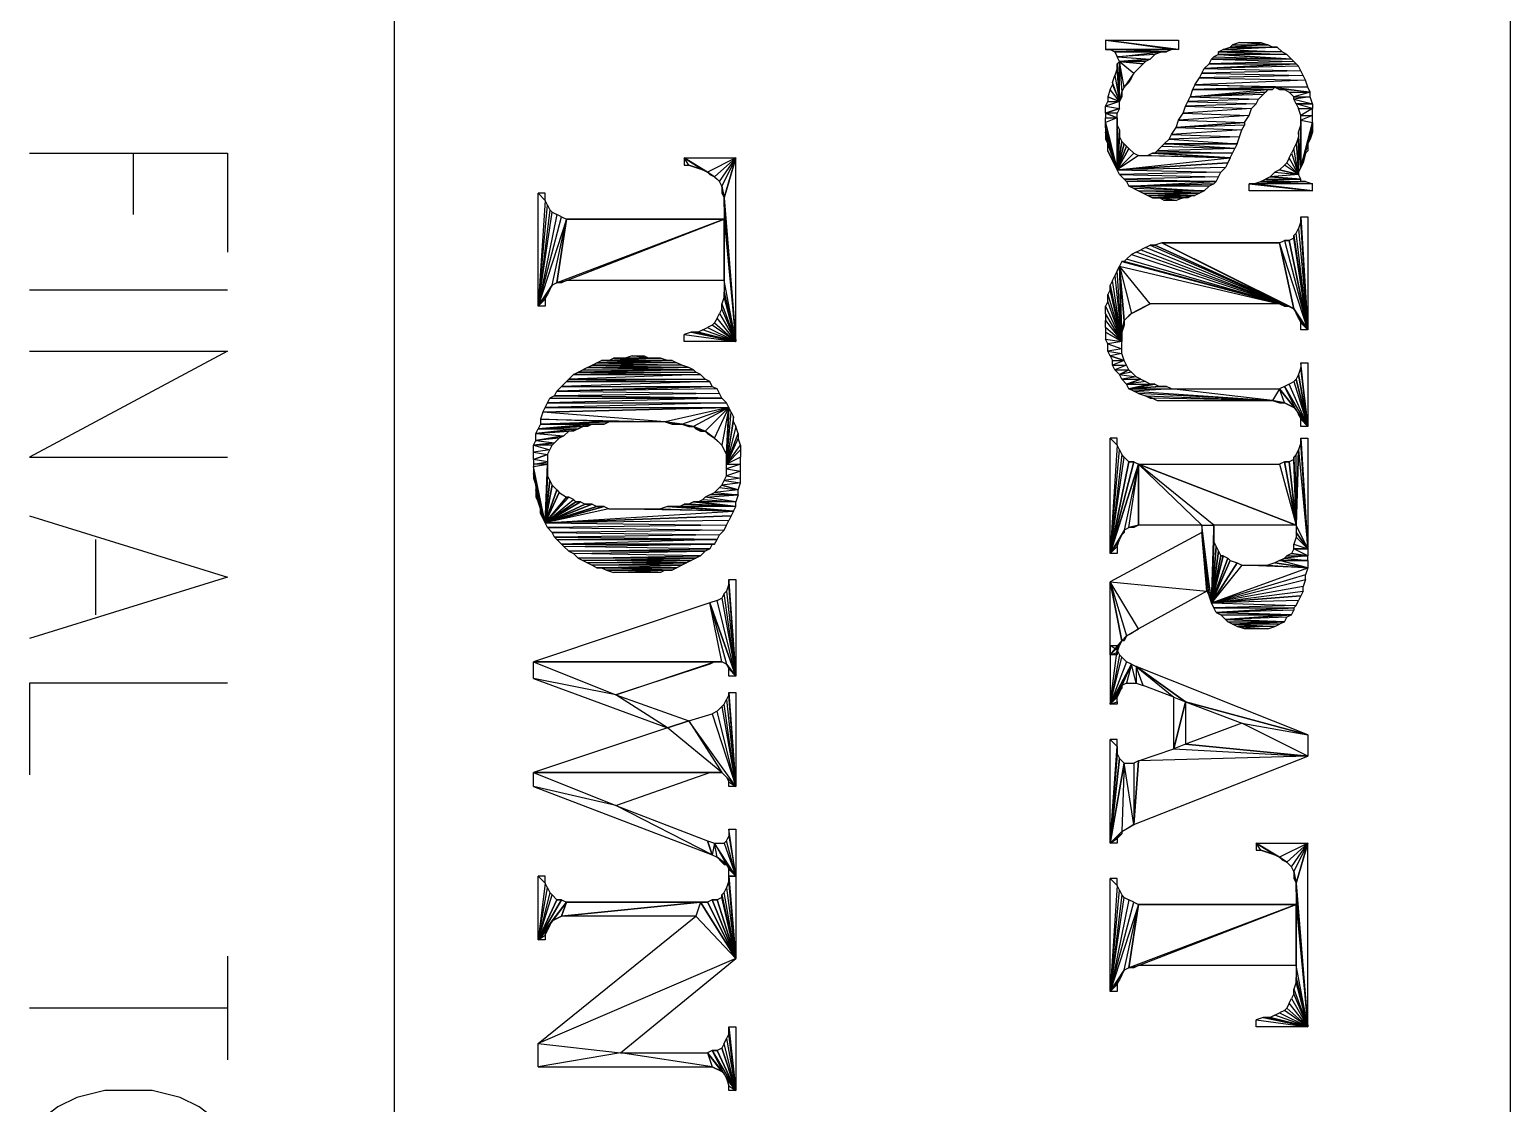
# Model space of a CAD drawing. Header units: metres. Extents: x 0 to 1000, y 0 to 1134.
# Drawn here: x 106.29 to 146.23, y 176.1 to 205.06 of the extents above; entities that cross this region are included whole.
import ezdxf

# ---------------------------------------------------------------- set-up
doc = ezdxf.new("R2010")
doc.units = ezdxf.units.M
doc.layers.add('PLOTS_FINAL', color=1, linetype='Continuous')
doc.layers.add('ROADS', color=1, linetype='Continuous')

msp = doc.modelspace()

# ---------------------------------------------------------------- linework, layer by layer
at = {"layer": 'PLOTS_FINAL', "color": 1}
for points in [[(137.28, 204.519), (137.089, 204.519), (135.311, 204.773)], [(137.089, 204.519), (135.311, 204.773), (135.311, 204.519)], [(137.28, 204.519), (135.311, 204.773), (137.28, 204.773)], [(135.311, 204.519), (135.438, 204.519), (137.089, 204.519)], [(135.438, 204.519), (135.565, 204.456), (136.962, 204.456)], [(135.438, 204.519), (137.089, 204.519), (136.962, 204.456)], [(138.486, 204.519), (140.074, 204.456), (138.359, 204.456)], [(139.947, 204.583), (138.486, 204.519), (140.074, 204.456)], [(139.82, 204.583), (139.947, 204.583), (138.486, 204.519)], [(138.677, 204.583), (139.82, 204.583), (138.486, 204.519)], [(138.74, 204.646), (139.693, 204.646), (138.677, 204.583)], [(139.693, 204.646), (138.677, 204.583), (139.82, 204.583)], [(138.931, 204.71), (138.74, 204.646), (139.693, 204.646)], [(139.693, 204.646), (138.931, 204.71), (139.502, 204.71)], [(139.947, 204.583), (139.82, 204.583)], [(136.962, 204.456), (136.835, 204.456), (135.565, 204.456)], [(136.835, 204.456), (135.565, 204.456), (135.629, 204.329)], [(136.835, 204.456), (136.645, 204.392), (135.629, 204.329)], [(136.645, 204.392), (135.629, 204.329), (136.518, 204.265)], [(135.629, 204.329), (136.518, 204.265), (135.692, 204.202)], [(135.692, 204.202), (135.629, 204.138), (135.692, 203.122)], [(135.692, 203.122), (135.629, 204.011), (135.629, 204.138)], [(136.518, 204.265), (136.391, 204.202), (135.692, 204.202)], [(136.073, 203.884), (136.327, 204.138), (135.692, 204.202)], [(136.073, 203.884), (135.819, 203.503), (135.692, 204.202)], [(135.819, 203.503), (135.692, 204.202), (135.756, 203.376)], [(135.692, 204.202), (135.756, 203.376), (135.692, 203.122)], [(136.391, 204.202), (135.692, 204.202), (136.327, 204.138)], [(136.2, 204.011), (136.073, 203.884), (136.327, 204.138)], [(140.455, 204.138), (140.518, 204.075), (137.978, 204.011)], [(138.105, 204.138), (140.455, 204.138), (137.978, 204.011)], [(138.169, 204.265), (140.391, 204.202), (138.105, 204.138)], [(140.391, 204.202), (138.105, 204.138), (140.455, 204.138)], [(138.232, 204.329), (140.328, 204.265), (138.169, 204.265)], [(140.328, 204.265), (138.169, 204.265), (140.391, 204.202)], [(138.359, 204.392), (138.232, 204.329), (140.328, 204.265)], [(140.074, 204.456), (138.359, 204.456), (140.201, 204.392)], [(138.359, 204.456), (140.201, 204.392), (138.359, 204.392)], [(140.201, 204.392), (138.359, 204.392), (140.328, 204.265)], [(135.692, 203.122), (135.502, 203.63), (135.565, 203.821)], [(135.565, 203.821), (135.692, 203.122), (135.629, 204.011)], [(135.819, 203.503), (136.01, 203.757), (136.073, 203.884)], [(135.946, 203.63), (135.819, 203.503), (136.01, 203.757)], [(137.851, 203.757), (140.709, 203.694), (137.724, 203.567)], [(137.915, 203.884), (140.645, 203.821), (137.851, 203.757)], [(140.645, 203.821), (137.851, 203.757), (140.709, 203.694)], [(137.978, 204.011), (140.582, 203.948), (137.915, 203.884)], [(140.582, 203.948), (137.915, 203.884), (140.645, 203.821)], [(140.518, 204.075), (137.978, 204.011), (140.582, 203.948)], [(135.375, 203.249), (135.692, 203.122), (135.438, 203.44)], [(135.692, 203.122), (135.438, 203.44), (135.502, 203.567)], [(135.502, 203.567), (135.692, 203.122), (135.502, 203.63)], [(135.756, 203.376), (135.756, 203.249), (135.692, 203.122)], [(139.693, 203.44), (139.629, 203.376), (137.597, 203.249)], [(139.693, 203.44), (137.661, 203.44), (137.597, 203.249)], [(139.629, 203.376), (139.566, 203.313), (137.597, 203.249)], [(139.566, 203.313), (137.597, 203.249), (139.439, 203.186)], [(139.883, 203.503), (137.724, 203.567), (137.661, 203.44)], [(139.883, 203.503), (137.661, 203.44), (139.82, 203.44)], [(139.82, 203.44), (139.693, 203.44), (137.661, 203.44)], [(140.709, 203.694), (137.724, 203.567), (140.772, 203.503)], [(140.772, 203.503), (139.883, 203.503), (137.724, 203.567)], [(140.01, 203.44), (140.137, 203.44), (139.883, 203.503)], [(140.137, 203.44), (139.883, 203.503), (140.836, 203.376)], [(139.883, 203.503), (140.836, 203.376), (140.772, 203.503)], [(140.137, 203.44), (140.264, 203.376), (140.836, 203.376)], [(140.264, 203.376), (140.836, 203.376), (140.391, 203.249)], [(140.836, 203.376), (140.391, 203.249), (140.836, 203.249)], [(135.375, 203.122), (135.692, 203.122), (135.311, 202.995)], [(135.692, 203.122), (135.311, 202.995), (135.692, 202.932)], [(135.311, 202.995), (135.692, 202.932), (135.311, 202.805)], [(135.692, 202.932), (135.629, 202.805), (135.311, 202.805)], [(135.375, 203.249), (135.375, 203.122), (135.692, 203.122)], [(137.47, 202.995), (139.248, 202.932), (137.407, 202.805)], [(139.248, 202.932), (137.407, 202.805), (139.185, 202.741)], [(137.534, 203.122), (139.375, 203.059), (137.47, 202.995)], [(139.375, 203.059), (137.47, 202.995), (139.248, 202.932)], [(137.597, 203.249), (139.439, 203.186), (137.534, 203.122)], [(139.439, 203.186), (137.534, 203.122), (139.375, 203.059)], [(140.836, 203.249), (140.391, 203.186), (140.899, 203.059)], [(140.391, 203.249), (140.836, 203.249), (140.391, 203.186)], [(140.391, 203.186), (140.899, 203.059), (140.455, 203.059)], [(140.518, 202.932), (140.899, 202.932), (140.455, 203.059)], [(140.899, 202.932), (140.455, 203.059), (140.899, 203.059)], [(140.518, 202.932), (140.899, 202.932), (140.582, 202.741)], [(140.899, 202.932), (140.582, 202.741), (140.899, 202.741)], [(135.311, 202.805), (135.311, 202.678), (135.629, 202.678)], [(135.629, 202.805), (135.311, 202.805), (135.629, 202.678)], [(135.311, 202.678), (135.629, 202.678), (135.311, 202.551)], [(135.629, 202.678), (135.311, 202.551), (135.629, 201.281)], [(135.629, 201.281), (135.311, 202.424), (135.311, 202.551)], [(135.629, 202.678), (135.629, 202.487), (135.629, 201.281)], [(137.28, 202.614), (139.058, 202.551), (137.216, 202.424)], [(139.058, 202.551), (139.058, 202.487), (137.216, 202.424)], [(137.407, 202.805), (139.185, 202.741), (137.28, 202.614)], [(139.185, 202.741), (137.28, 202.614), (139.058, 202.551)], [(140.582, 202.741), (140.899, 202.741), (140.582, 202.614)], [(140.899, 202.741), (140.582, 202.614), (140.899, 202.551)], [(140.582, 202.614), (140.582, 202.487), (140.582, 201.344)], [(140.582, 202.614), (140.899, 202.551), (140.582, 201.344)], [(140.899, 202.551), (140.899, 202.424), (140.582, 201.344)], [(135.311, 202.297), (135.629, 201.281), (135.311, 202.424)], [(135.311, 202.106), (135.375, 201.979), (135.311, 202.297)], [(135.375, 201.979), (135.311, 202.297), (135.629, 201.281)], [(135.629, 202.487), (135.692, 202.36), (135.629, 201.281)], [(135.692, 202.36), (135.692, 202.17), (135.629, 201.281)], [(135.692, 202.17), (135.756, 202.043), (135.629, 201.281)], [(137.026, 202.106), (138.867, 201.979), (136.899, 201.979)], [(137.089, 202.233), (138.931, 202.17), (137.026, 202.106)], [(138.931, 202.17), (137.026, 202.106), (138.867, 201.979)], [(137.216, 202.424), (138.994, 202.36), (137.089, 202.233)], [(138.994, 202.36), (137.089, 202.233), (138.931, 202.17)], [(139.058, 202.487), (137.216, 202.424), (138.994, 202.36)], [(140.518, 202.17), (140.455, 201.979), (140.518, 201.154)], [(140.582, 201.344), (140.518, 202.297), (140.582, 202.487)], [(140.518, 202.17), (140.582, 201.344), (140.518, 202.297)], [(140.582, 201.344), (140.518, 201.217), (140.518, 202.17)], [(140.518, 201.217), (140.518, 202.17), (140.518, 201.154)], [(140.772, 201.979), (140.899, 202.424), (140.582, 201.344)], [(140.899, 202.297), (140.772, 201.979), (140.899, 202.424)], [(140.899, 202.297), (140.836, 202.106), (140.772, 201.979)], [(135.629, 201.281), (135.375, 201.789), (135.375, 201.979)], [(135.438, 201.662), (135.629, 201.281), (135.375, 201.789)], [(135.756, 202.043), (135.819, 201.979), (135.629, 201.281)], [(135.819, 201.979), (135.883, 201.916), (135.629, 201.281)], [(135.883, 201.916), (135.946, 201.852), (135.629, 201.281)], [(135.946, 201.852), (136.073, 201.725), (135.629, 201.281)], [(136.073, 201.725), (136.2, 201.662), (135.629, 201.281)], [(136.581, 201.725), (136.454, 201.662), (138.677, 201.598)], [(136.581, 201.725), (136.645, 201.725)], [(136.645, 201.725), (136.581, 201.725), (138.677, 201.598)], [(136.708, 201.789), (138.74, 201.725), (136.645, 201.725)], [(138.74, 201.725), (136.645, 201.725), (138.677, 201.598)], [(136.835, 201.916), (138.804, 201.852), (136.708, 201.789)], [(138.804, 201.852), (136.708, 201.789), (138.74, 201.725)], [(136.835, 201.916), (138.804, 201.852), (136.899, 201.979)], [(138.804, 201.852), (136.899, 201.979), (138.867, 201.979)], [(140.518, 201.154), (140.264, 201.598), (140.328, 201.725)], [(140.328, 201.725), (140.518, 201.154), (140.391, 201.852)], [(140.518, 201.154), (140.391, 201.852), (140.455, 201.979)], [(140.709, 201.725), (140.772, 201.979), (140.582, 201.344)], [(140.709, 201.725), (140.645, 201.471), (140.582, 201.344)], [(140.772, 201.789), (140.709, 201.725), (140.772, 201.979)], [(123.945, 201.408), (124.072, 201.408), (123.945, 201.598)], [(124.072, 201.408), (123.945, 201.598), (124.453, 201.281)], [(123.945, 201.598), (124.453, 201.281), (124.58, 201.217)], [(123.945, 201.598), (125.342, 201.598), (124.58, 201.217)], [(124.072, 201.408), (124.262, 201.344), (124.453, 201.281)], [(125.342, 201.598), (124.58, 201.217), (124.77, 201.09)], [(124.77, 201.09), (124.897, 200.963), (125.342, 201.598)], [(124.897, 200.963), (125.342, 201.598), (124.961, 200.836)], [(125.342, 201.598), (124.961, 200.836), (125.024, 200.519)], [(125.342, 201.598), (125.024, 200.519), (125.342, 196.645)], [(135.629, 201.281), (135.502, 201.535), (135.438, 201.662)], [(135.565, 201.408), (135.629, 201.281), (135.502, 201.535)], [(135.629, 201.281), (138.677, 201.598), (136.2, 201.662)], [(138.613, 201.471), (135.629, 201.281), (138.677, 201.598)], [(138.613, 201.471), (138.55, 201.344), (135.629, 201.281)], [(138.55, 201.344), (135.629, 201.281), (138.423, 201.217)], [(138.677, 201.598), (136.2, 201.662), (136.454, 201.662)], [(140.01, 201.281), (140.518, 201.154), (140.137, 201.408)], [(140.518, 201.154), (140.137, 201.408), (140.201, 201.471)], [(140.201, 201.471), (140.518, 201.154), (140.264, 201.598)], [(124.58, 201.217), (124.643, 201.154), (124.77, 201.09)], [(124.77, 201.09), (124.834, 201.027), (124.897, 200.963)], [(135.629, 201.281), (138.423, 201.217), (135.692, 201.154)], [(138.423, 201.217), (135.692, 201.154), (138.359, 201.09)], [(135.692, 201.154), (138.359, 201.09), (135.819, 201.027)], [(138.359, 201.09), (135.819, 201.027), (138.296, 200.963)], [(138.296, 200.963), (135.883, 200.963), (135.819, 201.027)], [(135.946, 200.836), (138.296, 200.963), (135.883, 200.963)], [(138.232, 200.9), (135.946, 200.836), (138.296, 200.963)], [(140.709, 200.963), (140.899, 200.9), (139.312, 200.9)], [(140.582, 200.963), (140.709, 200.963), (139.312, 200.9)], [(139.502, 200.963), (140.582, 200.963), (139.312, 200.9)], [(139.629, 201.027), (140.582, 201.027), (139.502, 200.963)], [(140.582, 201.027), (139.502, 200.963), (140.582, 200.963)], [(139.756, 201.09), (139.629, 201.027), (140.582, 201.027)], [(139.883, 201.217), (140.518, 201.154), (139.756, 201.09)], [(140.518, 201.154), (139.756, 201.09), (140.582, 201.027)], [(140.01, 201.281), (139.883, 201.217), (140.518, 201.154)], [(140.709, 200.963), (140.582, 200.963)], [(120.198, 200.646), (120.008, 200.646), (120.198, 200.455)], [(120.008, 200.646), (120.198, 200.455), (120.008, 197.598)], [(124.961, 200.836), (124.961, 200.646), (125.024, 200.519)], [(125.342, 196.645), (125.024, 200.328), (125.024, 200.519)], [(138.232, 200.9), (138.105, 200.836), (135.946, 200.836)], [(137.978, 200.709), (136.073, 200.773), (135.946, 200.836)], [(138.105, 200.836), (135.946, 200.836), (137.978, 200.709)], [(136.2, 200.709), (137.978, 200.709), (136.073, 200.773)], [(136.327, 200.646), (137.851, 200.646), (136.2, 200.709)], [(137.851, 200.646), (136.2, 200.709), (137.978, 200.709)], [(136.454, 200.582), (137.724, 200.582), (136.327, 200.646)], [(137.724, 200.582), (136.327, 200.646), (137.851, 200.646)], [(137.724, 200.582), (137.661, 200.582), (136.454, 200.582)], [(137.661, 200.582), (136.454, 200.582), (136.581, 200.519)], [(137.407, 200.519), (137.661, 200.582), (136.581, 200.519)], [(136.581, 200.519), (136.772, 200.519), (137.407, 200.519)], [(136.772, 200.519), (137.216, 200.455), (136.899, 200.455)], [(136.772, 200.519), (137.407, 200.519), (137.216, 200.455)], [(137.534, 200.519), (137.407, 200.519), (137.661, 200.582)], [(139.185, 200.9), (140.899, 200.709), (139.185, 200.709)], [(139.185, 200.9), (139.312, 200.9)], [(139.312, 200.9), (139.185, 200.9), (140.899, 200.709)], [(140.899, 200.9), (139.312, 200.9), (140.899, 200.709)], [(120.008, 197.598), (120.262, 200.328), (120.198, 200.455)], [(120.325, 200.201), (120.008, 197.598), (120.262, 200.328)], [(120.008, 197.598), (120.389, 200.138), (120.325, 200.201)], [(120.516, 200.074), (120.008, 197.598), (120.389, 200.138)], [(125.024, 199.947), (125.342, 196.645), (125.024, 200.328)], [(120.008, 197.598), (120.643, 200.011), (120.516, 200.074)], [(120.77, 199.947), (120.008, 197.598), (120.643, 200.011)], [(120.389, 198.169), (120.77, 199.947), (120.008, 197.598)], [(120.516, 198.233), (120.389, 198.169), (120.77, 199.947)], [(120.77, 198.296), (125.024, 199.947), (120.516, 198.233)], [(120.77, 199.947), (125.024, 199.947), (120.516, 198.233)], [(125.024, 198.296), (120.77, 198.296), (125.024, 199.947)], [(125.024, 199.947), (120.77, 199.947)], [(125.342, 196.645), (125.024, 198.296), (125.024, 199.947)], [(140.518, 199.693), (140.772, 196.963), (140.582, 199.884)], [(140.772, 196.963), (140.582, 199.884), (140.582, 200.011)], [(140.772, 196.963), (140.582, 200.011), (140.772, 200.011)], [(136.645, 199.249), (140.264, 197.598), (136.835, 199.312)], [(140.264, 197.598), (136.835, 199.312), (140.391, 197.534)], [(136.835, 199.312), (140.01, 199.312)], [(140.01, 199.312), (136.835, 199.312), (140.391, 197.534)], [(140.772, 196.963), (140.01, 199.312), (140.137, 199.376)], [(140.391, 197.534), (140.772, 196.963), (140.01, 199.312)], [(140.137, 199.376), (140.264, 199.376)], [(140.264, 199.376), (140.137, 199.376), (140.772, 196.963)], [(140.264, 199.376), (140.772, 196.963), (140.391, 199.439)], [(140.391, 199.503), (140.772, 196.963), (140.455, 199.566)], [(140.772, 196.963), (140.391, 199.439), (140.391, 199.503)], [(140.772, 196.963), (140.455, 199.566), (140.518, 199.693)], [(140.264, 197.598), (135.883, 198.868), (136.01, 198.995)], [(136.01, 198.995), (140.264, 197.598), (136.137, 199.058)], [(140.264, 197.598), (136.137, 199.058), (136.264, 199.122)], [(136.264, 199.122), (140.264, 197.598), (136.391, 199.185)], [(140.264, 197.598), (136.391, 199.185), (136.518, 199.249)], [(136.518, 199.249), (136.645, 199.249)], [(136.645, 199.249), (136.518, 199.249), (140.264, 197.598)], [(135.565, 198.423), (135.756, 196.645), (135.629, 198.55)], [(135.756, 196.645), (135.629, 198.55), (135.692, 198.677)], [(135.692, 198.677), (140.01, 197.661), (135.756, 198.804)], [(140.01, 197.661), (136.518, 197.661), (135.692, 198.677)], [(136.518, 197.661), (135.692, 198.677), (136.01, 197.407)], [(135.692, 198.677), (136.01, 197.407), (135.819, 197.217)], [(135.819, 197.217), (135.756, 196.899), (135.692, 198.677)], [(135.756, 196.899), (135.692, 198.677), (135.756, 196.645)], [(140.01, 197.661), (135.756, 198.804), (140.264, 197.598)], [(135.756, 198.804), (135.819, 198.804)], [(135.819, 198.804), (135.756, 198.804), (140.264, 197.598)], [(135.819, 198.804), (140.264, 197.598), (135.883, 198.868)], [(120.008, 197.598), (120.325, 198.042), (120.389, 198.169)], [(120.77, 198.296), (120.643, 198.233), (120.516, 198.233)], [(125.024, 197.979), (125.342, 196.645), (125.024, 198.296)], [(135.438, 198.169), (135.756, 196.645), (135.502, 198.296)], [(135.756, 196.645), (135.438, 198.042), (135.438, 198.169)], [(135.756, 196.645), (135.502, 198.296), (135.565, 198.423)], [(120.262, 197.915), (120.008, 197.598), (120.325, 198.042)], [(120.008, 197.598), (120.198, 197.788), (120.262, 197.915)], [(120.198, 197.598), (120.008, 197.598), (120.198, 197.788)], [(124.961, 197.661), (125.342, 196.645), (125.024, 197.852)], [(125.342, 196.645), (125.024, 197.852), (125.024, 197.979)], [(135.311, 197.598), (135.756, 196.645), (135.375, 197.725)], [(135.375, 197.915), (135.756, 196.645), (135.438, 198.042)], [(135.756, 196.645), (135.375, 197.725), (135.375, 197.915)], [(125.342, 196.645), (124.834, 197.28), (124.897, 197.407)], [(124.897, 197.407), (125.342, 196.645), (124.961, 197.534)], [(125.342, 196.645), (124.961, 197.534), (124.961, 197.661)], [(135.756, 196.645), (135.311, 197.407), (135.311, 197.598)], [(135.311, 197.217), (135.756, 196.645), (135.311, 197.407)], [(136.01, 197.407), (135.946, 197.344), (135.819, 197.217)], [(136.518, 197.661), (136.391, 197.598), (136.01, 197.407)], [(136.01, 197.407), (136.264, 197.534), (136.391, 197.598)], [(136.137, 197.471), (136.01, 197.407), (136.264, 197.534)], [(140.01, 197.661), (140.137, 197.598), (140.264, 197.598)], [(140.391, 197.534), (140.455, 197.407), (140.772, 196.963)], [(140.772, 196.963), (140.518, 197.28), (140.455, 197.407)], [(124.326, 196.899), (125.342, 196.645), (124.453, 196.963)], [(125.342, 196.645), (124.453, 196.963), (124.58, 197.026)], [(124.58, 197.026), (125.342, 196.645), (124.707, 197.09)], [(125.342, 196.645), (124.707, 197.09), (124.77, 197.153)], [(124.77, 197.153), (125.342, 196.645), (124.834, 197.28)], [(135.756, 196.645), (135.311, 197.026), (135.311, 197.217)], [(135.311, 196.899), (135.756, 196.645), (135.311, 197.026)], [(135.819, 197.217), (135.819, 197.09), (135.756, 196.899)], [(140.582, 197.153), (140.772, 196.963), (140.518, 197.28)], [(140.582, 197.153), (140.772, 196.963), (140.582, 196.963)], [(124.135, 196.899), (123.945, 196.836), (125.342, 196.645)], [(123.945, 196.836), (125.342, 196.645), (123.945, 196.645)], [(124.135, 196.899), (124.326, 196.899)], [(124.326, 196.899), (124.135, 196.899), (125.342, 196.645)], [(135.311, 196.899), (135.311, 196.709), (135.756, 196.645)], [(135.311, 196.709), (135.756, 196.645), (135.375, 196.582)], [(135.756, 196.645), (135.375, 196.582), (135.756, 196.455)], [(135.375, 196.582), (135.756, 196.455), (135.375, 196.391)], [(135.756, 196.899), (135.756, 196.772), (135.756, 196.645)], [(123.627, 196.137), (123.754, 196.074), (121.595, 196.074)], [(123.5, 196.137), (123.627, 196.137), (121.595, 196.074)], [(121.722, 196.137), (123.5, 196.137), (121.595, 196.074)], [(121.722, 196.137), (121.913, 196.137)], [(121.913, 196.137), (121.722, 196.137), (123.5, 196.137)], [(123.31, 196.201), (121.913, 196.137), (123.5, 196.137)], [(122.992, 196.201), (123.31, 196.201), (121.913, 196.137)], [(122.04, 196.201), (122.992, 196.201), (121.913, 196.137)], [(122.04, 196.201), (122.357, 196.201)], [(122.357, 196.201), (122.04, 196.201), (122.992, 196.201)], [(122.357, 196.201), (122.992, 196.201), (122.548, 196.264)], [(122.992, 196.201), (122.548, 196.264), (122.865, 196.264)], [(123.31, 196.201), (122.992, 196.201)], [(123.627, 196.137), (123.5, 196.137)], [(135.756, 196.455), (135.375, 196.391), (135.756, 196.328)], [(135.375, 196.391), (135.756, 196.328), (135.438, 196.264)], [(135.756, 196.328), (135.438, 196.264), (135.819, 196.137)], [(135.438, 196.264), (135.502, 196.137), (135.819, 196.137)], [(135.502, 196.137), (135.819, 196.137), (135.502, 196.01)], [(135.819, 196.137), (135.502, 196.01), (135.883, 196.01)], [(120.96, 195.756), (124.389, 195.756), (120.833, 195.629)], [(124.389, 195.756), (120.833, 195.629), (124.516, 195.629)], [(121.087, 195.82), (124.262, 195.82), (120.96, 195.756)], [(124.262, 195.82), (120.96, 195.756), (124.389, 195.756)], [(121.214, 195.883), (124.199, 195.883), (121.087, 195.82)], [(124.199, 195.883), (121.087, 195.82), (124.262, 195.82)], [(121.341, 195.947), (121.214, 195.883), (124.199, 195.883)], [(121.468, 196.01), (124.072, 195.947), (121.341, 195.947)], [(124.072, 195.947), (121.341, 195.947), (124.199, 195.883)], [(121.595, 196.074), (123.881, 196.01), (121.468, 196.01)], [(123.881, 196.01), (121.468, 196.01), (124.072, 195.947)], [(123.754, 196.074), (121.595, 196.074), (123.881, 196.01)], [(135.502, 196.01), (135.883, 196.01), (135.565, 195.883)], [(135.883, 196.01), (135.565, 195.883), (135.946, 195.883)], [(135.565, 195.883), (135.946, 195.883), (135.692, 195.756)], [(135.946, 195.883), (136.01, 195.82), (135.692, 195.756)], [(136.01, 195.82), (135.692, 195.756), (136.137, 195.693)], [(135.692, 195.756), (136.137, 195.693), (135.756, 195.629)], [(140.518, 195.756), (140.455, 195.629), (140.772, 194.359)], [(140.582, 195.947), (140.518, 195.756), (140.772, 194.359)], [(140.582, 195.947), (140.772, 194.359), (140.582, 196.074)], [(140.772, 194.359), (140.582, 196.074), (140.772, 196.074)], [(124.707, 195.439), (124.834, 195.375), (120.516, 195.312)], [(120.643, 195.439), (124.707, 195.439), (120.516, 195.312)], [(124.834, 195.375), (120.516, 195.312), (124.897, 195.248)], [(120.77, 195.566), (124.643, 195.566), (120.643, 195.439)], [(124.643, 195.566), (120.643, 195.439), (124.707, 195.439)], [(120.833, 195.629), (124.516, 195.629), (120.77, 195.566)], [(124.516, 195.629), (120.77, 195.566), (124.643, 195.566)], [(136.137, 195.693), (135.756, 195.629), (136.264, 195.629)], [(135.756, 195.629), (136.264, 195.629), (135.883, 195.502)], [(136.264, 195.629), (136.391, 195.566), (135.883, 195.502)], [(136.391, 195.566), (135.883, 195.502), (136.518, 195.502)], [(135.883, 195.502), (136.518, 195.502), (135.946, 195.375)], [(136.645, 195.502), (136.772, 195.439), (135.946, 195.375)], [(136.518, 195.502), (136.645, 195.502), (135.946, 195.375)], [(136.962, 195.439), (135.946, 195.375), (137.089, 195.375)], [(136.772, 195.439), (136.962, 195.439), (135.946, 195.375)], [(135.946, 195.375), (137.089, 195.375), (136.073, 195.312)], [(136.073, 195.312), (139.82, 195.058), (137.089, 195.375)], [(136.645, 195.502), (136.518, 195.502)], [(136.962, 195.439), (136.772, 195.439)], [(139.82, 195.058), (137.089, 195.375), (140.01, 195.375)], [(139.82, 195.058), (140.137, 194.994), (140.01, 195.375)], [(140.01, 195.375), (140.455, 194.804), (140.137, 195.439)], [(140.137, 194.994), (140.01, 195.375), (140.391, 194.867)], [(140.01, 195.375), (140.391, 194.867), (140.455, 194.804)], [(140.137, 195.439), (140.772, 194.359), (140.264, 195.502)], [(140.455, 194.804), (140.137, 195.439), (140.772, 194.359)], [(140.772, 194.359), (140.264, 195.502), (140.391, 195.566)], [(140.455, 195.629), (140.391, 195.566), (140.772, 194.359)], [(120.262, 194.994), (125.088, 194.994), (120.198, 194.867)], [(125.088, 194.994), (120.198, 194.867), (125.151, 194.867)], [(120.325, 195.121), (124.961, 195.121), (120.262, 194.994)], [(124.961, 195.121), (120.262, 194.994), (125.088, 194.994)], [(120.452, 195.185), (120.325, 195.121), (124.961, 195.121)], [(120.516, 195.312), (124.897, 195.248), (120.452, 195.185)], [(124.897, 195.248), (120.452, 195.185), (124.961, 195.121)], [(139.82, 195.058), (136.2, 195.248), (136.073, 195.312)], [(136.391, 195.185), (139.82, 195.058), (136.2, 195.248)], [(136.518, 195.121), (136.581, 195.121), (136.391, 195.185)], [(136.581, 195.121), (136.391, 195.185), (139.82, 195.058)], [(136.581, 195.121), (136.708, 195.058), (139.82, 195.058)], [(139.82, 195.058), (140.01, 194.994), (140.137, 194.994)], [(140.137, 194.994), (140.264, 194.931), (140.391, 194.867)], [(120.071, 194.55), (123.437, 194.486), (120.135, 194.74)], [(123.437, 194.486), (121.913, 194.486), (120.071, 194.55)], [(121.913, 194.486), (120.071, 194.55), (120.071, 194.423)], [(123.437, 194.486), (120.135, 194.74), (125.151, 194.867)], [(120.198, 194.867), (125.151, 194.867), (120.135, 194.74)], [(123.437, 194.486), (123.881, 194.423), (125.151, 194.867)], [(123.881, 194.423), (125.151, 194.867), (124.199, 194.359)], [(125.151, 194.867), (124.199, 194.359), (124.516, 194.232)], [(124.516, 194.232), (124.77, 194.042), (125.151, 194.867)], [(124.77, 194.042), (125.151, 194.867), (124.961, 193.851)], [(125.151, 194.867), (124.961, 193.851), (125.088, 193.597)], [(125.151, 194.867), (125.088, 193.597), (125.088, 193.343)], [(125.088, 193.343), (125.215, 194.74), (125.151, 194.867)], [(125.278, 194.613), (125.088, 193.343), (125.215, 194.74)], [(125.088, 193.343), (125.278, 194.486), (125.278, 194.613)], [(140.455, 194.804), (140.518, 194.677), (140.772, 194.359)], [(140.518, 194.677), (140.582, 194.55), (140.772, 194.359)], [(140.582, 194.55), (140.772, 194.359), (140.582, 194.359)], [(120.833, 194.232), (121.087, 194.296), (119.944, 194.169)], [(121.087, 194.296), (119.944, 194.169), (120.008, 194.296)], [(120.833, 194.232), (119.944, 194.169), (120.706, 194.105)], [(119.944, 194.169), (120.706, 194.105), (119.944, 193.978)], [(121.214, 194.359), (121.468, 194.423), (120.008, 194.296)], [(121.468, 194.423), (120.071, 194.423), (120.008, 194.296)], [(121.214, 194.359), (120.008, 194.296), (121.087, 194.296)], [(121.913, 194.486), (120.071, 194.423), (121.786, 194.423)], [(121.786, 194.423), (121.468, 194.423), (120.071, 194.423)], [(120.96, 194.232), (120.833, 194.232), (121.087, 194.296)], [(121.341, 194.359), (121.214, 194.359), (121.468, 194.423)], [(123.437, 194.486), (123.627, 194.423), (123.881, 194.423)], [(123.881, 194.423), (124.072, 194.359), (124.199, 194.359)], [(124.199, 194.359), (124.262, 194.296), (124.516, 194.232)], [(124.262, 194.296), (124.389, 194.232), (124.516, 194.232)], [(124.516, 194.232), (124.58, 194.169), (124.77, 194.042)], [(125.342, 194.359), (125.088, 193.343), (125.278, 194.486)], [(125.088, 193.343), (125.405, 194.169), (125.342, 194.359)], [(125.405, 194.042), (125.088, 193.343), (125.405, 194.169)], [(119.944, 193.978), (120.452, 193.915), (119.881, 193.851)], [(120.452, 193.915), (120.389, 193.851), (119.881, 193.851)], [(120.389, 193.851), (119.881, 193.851), (120.325, 193.724)], [(119.881, 193.851), (120.325, 193.724), (119.881, 193.661)], [(120.325, 193.724), (119.881, 193.661), (120.262, 193.597)], [(120.706, 194.105), (120.579, 194.042), (119.944, 193.978)], [(120.579, 194.042), (119.944, 193.978), (120.452, 193.915)], [(124.77, 194.042), (124.834, 193.978), (124.961, 193.851)], [(124.961, 193.851), (125.024, 193.724), (125.088, 193.597)], [(125.088, 193.343), (125.469, 193.851), (125.405, 194.042)], [(125.469, 193.724), (125.088, 193.343), (125.469, 193.851)], [(125.469, 193.724), (125.469, 193.534), (125.088, 193.343)], [(135.629, 194.042), (135.438, 194.042), (135.629, 193.851)], [(135.438, 194.042), (135.629, 193.851), (135.438, 190.93)], [(135.438, 190.93), (135.692, 193.724), (135.629, 193.851)], [(135.756, 193.597), (135.438, 190.93), (135.692, 193.724)], [(140.455, 191.692), (140.455, 193.597), (140.518, 193.724)], [(140.772, 191.057), (140.455, 191.692), (140.518, 193.724)], [(140.518, 193.724), (140.772, 191.057), (140.582, 193.915)], [(140.772, 191.057), (140.582, 193.915), (140.582, 194.042)], [(140.772, 191.057), (140.582, 194.042), (140.772, 194.042)], [(119.881, 193.661), (120.262, 193.597), (119.881, 193.47)], [(120.262, 193.407), (119.881, 193.47), (120.262, 193.597)], [(119.881, 193.343), (120.262, 193.407), (119.881, 193.47)], [(120.262, 193.343), (119.881, 193.343), (120.262, 193.407)], [(120.198, 191.756), (119.881, 193.28), (120.262, 193.343)], [(119.881, 193.28), (120.262, 193.343), (119.881, 193.343)], [(120.262, 193.343), (120.262, 193.153), (120.198, 191.756)], [(125.088, 193.597), (125.088, 193.47), (125.088, 193.343)], [(125.469, 193.534), (125.088, 193.343), (125.469, 193.343)], [(125.088, 193.343), (125.469, 193.343), (125.088, 193.216)], [(125.469, 193.343), (125.088, 193.216), (125.469, 193.153)], [(135.438, 190.93), (135.819, 193.534), (135.756, 193.597)], [(135.946, 193.407), (135.438, 190.93), (135.819, 193.534)], [(136.073, 193.407), (136.2, 193.343), (135.438, 190.93)], [(135.946, 193.407), (136.073, 193.407), (135.438, 190.93)], [(136.2, 193.343), (135.819, 191.565), (135.438, 190.93)], [(135.946, 191.629), (136.2, 193.343), (135.819, 191.565)], [(136.073, 193.407), (135.946, 193.407)], [(136.2, 191.692), (135.946, 191.629), (136.2, 193.343)], [(140.455, 191.692), (138.232, 191.692), (136.2, 193.343)], [(138.232, 191.692), (136.2, 193.343), (137.915, 191.692)], [(136.2, 193.343), (137.915, 191.692), (136.2, 191.692)], [(140.455, 191.692), (136.2, 193.343), (140.01, 193.343)], [(140.137, 193.407), (140.01, 193.343), (140.455, 191.692)], [(140.137, 193.407), (140.264, 193.407)], [(140.264, 193.407), (140.137, 193.407), (140.455, 191.692)], [(140.264, 193.407), (140.455, 191.692), (140.391, 193.47)], [(140.391, 193.534), (140.455, 191.692), (140.455, 193.597)], [(140.455, 191.692), (140.391, 193.47), (140.391, 193.534)], [(119.881, 193.089), (120.198, 191.756), (119.881, 193.28)], [(119.881, 192.962), (119.944, 192.772), (119.881, 193.089)], [(119.944, 192.772), (119.881, 193.089), (120.198, 191.756)], [(120.262, 193.153), (120.262, 193.026), (120.198, 191.756)], [(120.262, 193.026), (120.325, 192.899), (120.198, 191.756)], [(125.088, 193.026), (125.469, 192.962), (125.024, 192.899)], [(125.469, 192.962), (125.024, 192.899), (125.469, 192.835)], [(125.088, 193.216), (125.469, 193.153), (125.088, 193.026)], [(125.469, 193.153), (125.088, 193.026), (125.469, 192.962)], [(119.944, 192.645), (120.198, 191.756), (119.944, 192.772)], [(119.944, 192.454), (120.008, 192.327), (119.944, 192.645)], [(120.008, 192.327), (119.944, 192.645), (120.198, 191.756)], [(120.325, 192.899), (120.389, 192.772), (120.198, 191.756)], [(120.389, 192.772), (120.516, 192.645), (120.198, 191.756)], [(120.516, 192.645), (120.579, 192.581), (120.198, 191.756)], [(120.579, 192.581), (120.77, 192.454), (120.198, 191.756)], [(125.405, 192.518), (124.643, 192.518), (124.77, 192.581)], [(124.897, 192.708), (125.405, 192.645), (124.77, 192.581)], [(125.405, 192.645), (124.77, 192.581), (125.405, 192.518)], [(124.961, 192.772), (124.897, 192.708), (125.405, 192.645)], [(125.024, 192.899), (125.469, 192.835), (124.961, 192.772)], [(125.469, 192.835), (124.961, 192.772), (125.405, 192.645)], [(120.008, 192.327), (120.071, 192.137), (120.198, 191.756)], [(120.198, 191.756), (120.071, 192.01), (120.071, 192.137)], [(120.198, 191.756), (120.96, 192.391), (120.833, 192.454)], [(120.77, 192.454), (120.833, 192.454), (120.198, 191.756)], [(121.024, 192.327), (120.198, 191.756), (120.96, 192.391)], [(121.151, 192.327), (121.278, 192.264), (120.198, 191.756)], [(121.024, 192.327), (121.151, 192.327), (120.198, 191.756)], [(121.468, 192.264), (121.595, 192.2), (120.198, 191.756)], [(121.278, 192.264), (121.468, 192.264), (120.198, 191.756)], [(121.786, 192.2), (121.913, 192.137), (120.198, 191.756)], [(121.595, 192.2), (121.786, 192.2), (120.198, 191.756)], [(120.198, 191.756), (125.278, 192.073), (121.913, 192.137)], [(120.833, 192.454), (120.77, 192.454)], [(121.151, 192.327), (121.024, 192.327)], [(121.468, 192.264), (121.278, 192.264)], [(121.786, 192.2), (121.595, 192.2)], [(125.278, 192.073), (121.913, 192.137), (123.31, 192.137)], [(123.5, 192.2), (123.31, 192.137), (125.278, 192.073)], [(123.5, 192.2), (123.818, 192.2)], [(123.818, 192.2), (123.5, 192.2), (125.278, 192.073)], [(123.945, 192.264), (125.342, 192.2), (123.818, 192.2)], [(125.342, 192.2), (123.818, 192.2), (125.278, 192.073)], [(123.945, 192.264), (124.072, 192.264)], [(124.072, 192.264), (123.945, 192.264), (125.342, 192.2)], [(124.199, 192.327), (124.072, 192.264), (125.342, 192.2)], [(124.199, 192.327), (124.326, 192.327)], [(124.326, 192.327), (124.199, 192.327), (125.342, 192.2)], [(124.453, 192.391), (125.342, 192.327), (124.326, 192.327)], [(125.342, 192.327), (124.326, 192.327), (125.342, 192.2)], [(124.453, 192.391), (125.342, 192.327), (124.516, 192.454)], [(125.342, 192.327), (124.516, 192.454), (125.405, 192.518)], [(124.516, 192.454), (125.405, 192.518), (124.643, 192.518)], [(120.135, 191.883), (120.198, 191.756), (120.071, 192.01)], [(125.215, 191.946), (120.198, 191.756), (125.278, 192.073)], [(125.215, 191.946), (125.151, 191.819), (120.198, 191.756)], [(125.151, 191.819), (120.198, 191.756), (125.088, 191.692)], [(120.198, 191.756), (125.088, 191.692), (120.262, 191.629)], [(125.088, 191.692), (120.262, 191.629), (125.024, 191.565)], [(120.262, 191.629), (125.024, 191.565), (120.389, 191.502)], [(125.024, 191.565), (120.389, 191.502), (124.897, 191.438)], [(120.389, 191.502), (124.897, 191.438), (120.452, 191.375)], [(124.897, 191.438), (120.452, 191.375), (124.834, 191.311)], [(120.452, 191.375), (120.516, 191.311), (124.834, 191.311)], [(135.756, 191.438), (135.819, 191.565), (135.438, 190.93)], [(137.915, 191.502), (135.438, 190.168), (138.042, 189.914)], [(135.756, 191.438), (135.692, 191.311), (135.438, 190.93)], [(135.819, 191.502), (135.756, 191.438), (135.819, 191.565)], [(136.2, 191.692), (136.073, 191.629), (135.946, 191.629)], [(137.915, 191.502), (138.169, 189.597), (137.915, 191.692)], [(138.169, 189.597), (137.915, 191.692), (138.232, 191.692)], [(138.042, 189.914), (138.105, 189.787), (137.915, 191.502)], [(138.105, 189.787), (137.915, 191.502), (138.169, 189.597)], [(138.169, 189.597), (138.232, 191.565), (138.232, 191.692)], [(138.232, 191.438), (138.169, 189.597), (138.232, 191.565)], [(138.232, 191.438), (138.232, 191.248), (138.169, 189.597)], [(140.455, 191.375), (140.391, 191.184), (140.772, 191.057)], [(140.455, 191.502), (140.772, 191.057), (140.455, 191.692)], [(140.455, 191.502), (140.455, 191.375), (140.772, 191.057)], [(120.516, 191.311), (124.834, 191.311), (120.643, 191.184)], [(124.834, 191.311), (120.643, 191.184), (124.77, 191.184)], [(124.77, 191.184), (124.707, 191.184), (120.643, 191.184)], [(124.707, 191.184), (120.643, 191.184), (120.706, 191.121)], [(124.643, 191.057), (120.706, 191.121), (124.707, 191.184)], [(120.833, 190.994), (124.643, 191.057), (120.706, 191.121)], [(124.516, 190.994), (120.833, 190.994), (124.643, 191.057)], [(120.96, 190.93), (124.516, 190.994), (120.833, 190.994)], [(124.389, 190.867), (120.96, 190.93), (124.516, 190.994)], [(121.087, 190.803), (124.389, 190.867), (120.96, 190.93)], [(135.438, 190.93), (135.629, 191.121), (135.692, 191.311)], [(135.629, 190.93), (135.438, 190.93), (135.629, 191.121)], [(138.232, 191.248), (138.296, 191.121), (138.169, 189.597)], [(138.296, 191.121), (138.359, 190.994), (138.169, 189.597)], [(138.359, 190.994), (138.423, 190.867), (138.169, 189.597)], [(140.328, 190.93), (140.201, 190.867), (140.772, 190.867)], [(140.328, 190.93), (140.772, 190.867), (140.391, 191.057)], [(140.391, 191.184), (140.772, 191.057), (140.391, 191.057)], [(140.772, 190.867), (140.391, 191.057), (140.772, 191.057)], [(124.262, 190.803), (121.087, 190.803), (124.389, 190.867)], [(121.214, 190.74), (124.262, 190.803), (121.087, 190.803)], [(124.135, 190.74), (121.214, 190.74), (124.262, 190.803)], [(121.341, 190.676), (124.135, 190.74), (121.214, 190.74)], [(124.008, 190.676), (121.341, 190.676), (124.135, 190.74)], [(121.468, 190.613), (124.008, 190.676), (121.341, 190.676)], [(123.881, 190.613), (121.468, 190.613), (124.008, 190.676)], [(121.595, 190.549), (123.881, 190.613), (121.468, 190.613)], [(123.754, 190.549), (121.595, 190.549), (123.881, 190.613)], [(121.595, 190.549), (121.722, 190.549), (123.754, 190.549)], [(121.722, 190.549), (121.849, 190.486), (123.627, 190.486)], [(121.722, 190.549), (123.754, 190.549), (123.627, 190.486)], [(138.486, 190.867), (138.613, 190.803), (138.169, 189.597)], [(138.423, 190.867), (138.486, 190.867), (138.169, 189.597)], [(138.613, 190.803), (138.677, 190.74), (138.169, 189.597)], [(138.677, 190.74), (138.867, 190.676), (138.169, 189.597)], [(138.867, 190.676), (138.994, 190.613), (138.169, 189.597)], [(138.169, 189.597), (140.772, 190.549), (138.994, 190.613)], [(140.709, 190.359), (138.169, 189.597), (140.772, 190.549)], [(138.486, 190.867), (138.423, 190.867)], [(140.772, 190.549), (138.994, 190.613), (139.693, 190.613)], [(139.883, 190.676), (139.693, 190.613), (140.772, 190.549)], [(139.883, 190.676), (140.772, 190.549), (140.01, 190.74)], [(140.137, 190.803), (140.772, 190.74), (140.01, 190.74)], [(140.772, 190.549), (140.01, 190.74), (140.772, 190.74)], [(140.201, 190.867), (140.772, 190.867), (140.137, 190.803)], [(140.772, 190.867), (140.137, 190.803), (140.772, 190.74)], [(123.627, 190.486), (123.437, 190.486), (121.849, 190.486)], [(123.437, 190.486), (121.849, 190.486), (122.04, 190.422)], [(123.437, 190.486), (123.31, 190.422), (122.04, 190.422)], [(125.151, 190.168), (125.342, 187.628), (125.151, 190.232)], [(125.342, 187.628), (125.151, 190.232), (125.342, 190.232)], [(125.342, 187.628), (125.151, 190.105), (125.151, 190.168)], [(138.042, 189.914), (136.2, 188.898), (135.438, 190.168)], [(136.2, 188.898), (135.438, 190.168), (135.883, 188.708)], [(135.438, 190.168), (135.883, 188.708), (135.756, 188.581)], [(135.438, 190.168), (135.756, 188.581), (135.438, 188.2)], [(138.169, 189.597), (140.709, 190.232), (140.709, 190.359)], [(140.645, 190.041), (138.169, 189.597), (140.709, 190.232)], [(125.342, 187.628), (124.834, 189.66), (124.961, 189.724)], [(124.961, 189.724), (125.342, 187.628), (125.024, 189.851)], [(125.342, 187.628), (125.024, 189.851), (125.088, 189.914)], [(125.088, 189.914), (125.342, 187.628), (125.151, 190.105)], [(138.169, 189.597), (140.645, 189.914), (140.645, 190.041)], [(140.582, 189.787), (138.169, 189.597), (140.645, 189.914)], [(140.582, 189.787), (140.518, 189.66), (138.169, 189.597)], [(119.881, 188.009), (124.961, 188.009), (124.643, 189.597)], [(124.643, 189.597), (125.342, 187.628), (124.834, 189.66)], [(124.961, 188.009), (124.643, 189.597), (125.088, 187.946)], [(124.643, 189.597), (125.088, 187.946), (125.342, 187.628)], [(140.518, 189.66), (138.169, 189.597), (140.455, 189.533)], [(138.169, 189.597), (140.455, 189.533), (138.232, 189.47)], [(140.455, 189.533), (138.232, 189.47), (140.391, 189.47)], [(138.232, 189.47), (140.391, 189.47), (138.296, 189.343)], [(140.391, 189.47), (140.391, 189.406), (138.296, 189.343)], [(140.391, 189.406), (138.296, 189.343), (140.328, 189.279)], [(138.296, 189.343), (138.423, 189.279), (140.328, 189.279)], [(138.423, 189.279), (140.328, 189.279), (138.55, 189.152)], [(140.328, 189.279), (140.201, 189.216), (138.55, 189.152)], [(140.201, 189.216), (138.55, 189.152), (140.137, 189.089)], [(138.55, 189.152), (138.613, 189.089), (140.137, 189.089)], [(138.613, 189.089), (140.137, 189.089), (138.74, 189.025)], [(140.137, 189.089), (140.01, 189.025), (138.74, 189.025)], [(140.01, 189.025), (138.74, 189.025), (139.883, 188.962)], [(138.74, 189.025), (139.883, 188.962), (138.867, 188.962)], [(139.883, 188.962), (138.867, 188.962), (139.693, 188.898)], [(138.867, 188.962), (139.693, 188.898), (139.058, 188.898)], [(135.756, 188.581), (135.692, 188.454), (135.438, 188.2)], [(135.883, 188.708), (135.819, 188.581), (135.756, 188.581)], [(136.2, 188.898), (136.01, 188.771), (135.883, 188.708)], [(135.438, 188.2), (135.629, 188.263), (135.692, 188.454)], [(135.438, 186.866), (135.629, 188.327), (135.438, 188.454)], [(135.629, 188.327), (135.438, 188.454), (135.629, 188.454)], [(135.692, 188.2), (135.438, 186.866), (135.629, 188.327)], [(135.629, 188.2), (135.438, 188.2), (135.629, 188.263)], [(135.438, 186.866), (135.756, 188.136), (135.692, 188.2)], [(135.883, 188.009), (135.438, 186.866), (135.756, 188.136)], [(122.103, 187.12), (119.881, 187.565), (119.881, 188.009)], [(124.961, 188.009), (124.77, 188.009), (119.881, 188.009)], [(124.77, 188.009), (119.881, 188.009), (122.103, 187.12)], [(124.77, 188.009), (124.643, 187.946), (122.103, 187.12)], [(125.088, 187.946), (125.151, 187.819), (125.342, 187.628)], [(125.151, 187.819), (125.342, 187.628), (125.151, 187.628)], [(135.438, 186.866), (136.01, 187.946), (135.883, 188.009)], [(135.756, 187.374), (135.438, 186.866), (136.01, 187.946)], [(136.01, 187.946), (135.883, 187.438), (135.756, 187.374)], [(136.137, 187.438), (136.01, 187.946), (135.883, 187.438)], [(136.137, 187.882), (136.137, 187.438), (136.01, 187.946)], [(136.137, 187.438), (136.327, 187.374), (136.137, 187.882)], [(136.327, 187.374), (136.137, 187.882), (137.153, 187.057)], [(136.137, 187.882), (137.153, 187.057), (137.47, 186.93)], [(136.137, 187.882), (137.47, 186.93), (140.772, 186.041)], [(123.5, 186.231), (122.103, 187.12), (119.881, 187.565)], [(135.756, 187.374), (135.756, 187.311), (135.438, 186.866)], [(124.072, 186.422), (123.5, 186.231), (122.103, 187.12)], [(125.342, 184.644), (125.024, 186.866), (125.088, 186.993)], [(125.088, 186.993), (125.342, 184.644), (125.151, 187.12)], [(125.342, 184.644), (125.151, 187.12), (125.151, 187.184)], [(125.342, 184.644), (125.151, 187.184), (125.342, 187.184)], [(135.438, 186.866), (135.692, 187.184), (135.756, 187.311)], [(135.629, 187.057), (135.438, 186.866), (135.692, 187.184)], [(135.438, 186.866), (135.629, 186.93), (135.629, 187.057)], [(135.629, 186.866), (135.438, 186.866), (135.629, 186.93)], [(137.153, 187.057), (137.47, 186.93), (137.153, 185.66)], [(137.47, 186.93), (137.47, 185.787), (137.153, 185.66)], [(137.47, 186.93), (138.994, 186.358), (140.772, 186.041)], [(125.342, 184.644), (124.072, 186.422), (124.707, 186.612)], [(124.707, 186.612), (125.342, 184.644), (124.834, 186.676)], [(125.342, 184.644), (124.834, 186.676), (124.961, 186.803)], [(124.961, 186.803), (125.342, 184.644), (125.024, 186.866)], [(119.881, 185.025), (124.961, 185.025), (123.5, 186.231)], [(124.961, 185.025), (123.5, 186.231), (124.072, 186.422)], [(124.961, 185.025), (125.342, 184.644), (124.072, 186.422)], [(138.994, 186.358), (137.47, 185.787), (140.772, 185.469)], [(138.994, 186.358), (140.772, 186.041), (140.772, 185.469)], [(135.629, 185.914), (135.438, 185.914), (135.629, 185.723)], [(135.438, 185.914), (135.629, 185.723), (135.438, 183.12)], [(137.47, 185.787), (137.153, 185.66), (140.772, 185.469)], [(135.629, 185.723), (135.629, 185.533), (135.438, 183.12)], [(135.629, 185.533), (135.692, 185.406), (135.438, 183.12)], [(135.692, 185.406), (135.819, 185.279), (135.438, 183.12)], [(140.772, 185.469), (136.2, 185.342), (136.073, 183.628)], [(136.073, 185.279), (136.073, 183.628), (136.2, 185.342)], [(137.153, 185.66), (140.772, 185.469), (136.2, 185.342)], [(122.103, 184.136), (119.881, 184.644), (119.881, 185.025)], [(124.961, 185.025), (124.643, 185.025), (119.881, 185.025)], [(124.643, 185.025), (119.881, 185.025), (122.103, 184.136)], [(124.961, 185.025), (125.088, 184.898), (125.342, 184.644)], [(135.819, 185.279), (135.756, 183.437), (135.438, 183.12)], [(135.756, 183.437), (136.073, 183.628), (135.819, 185.279)], [(135.819, 185.279), (136.073, 185.279), (136.073, 183.628)], [(124.707, 182.802), (122.103, 184.136), (119.881, 184.644)], [(125.088, 184.898), (125.151, 184.771), (125.342, 184.644)], [(125.151, 184.771), (125.342, 184.644), (125.151, 184.644)], [(124.58, 183.183), (124.707, 182.802), (122.103, 184.136)], [(125.151, 183.31), (125.342, 182.231), (125.151, 183.501)], [(125.342, 182.231), (125.151, 183.501), (125.342, 183.501)], [(135.756, 183.437), (135.756, 183.374), (135.438, 183.12)], [(135.438, 183.12), (135.629, 183.247), (135.756, 183.374)], [(135.883, 183.501), (135.756, 183.437), (136.073, 183.628)], [(124.58, 183.183), (124.77, 183.12), (124.707, 182.802)], [(124.707, 182.802), (124.834, 182.739), (124.77, 183.12)], [(124.834, 182.739), (124.77, 183.12), (125.088, 182.548)], [(124.77, 183.12), (125.088, 182.548), (125.342, 182.231)], [(125.342, 182.231), (124.77, 183.12), (125.024, 183.12)], [(125.024, 183.12), (125.342, 182.231), (125.088, 183.183)], [(125.342, 182.231), (125.088, 183.183), (125.151, 183.31)], [(135.629, 183.12), (135.438, 183.12), (135.629, 183.247)], [(139.375, 182.929), (139.502, 182.929), (139.375, 183.12)], [(139.502, 182.929), (139.375, 183.12), (139.883, 182.802)], [(139.375, 183.12), (139.883, 182.802), (140.01, 182.739)], [(139.375, 183.12), (140.772, 183.12), (140.01, 182.739)], [(140.772, 183.12), (140.01, 182.739), (140.201, 182.612)], [(140.201, 182.612), (140.328, 182.485), (140.772, 183.12)], [(140.328, 182.485), (140.772, 183.12), (140.391, 182.358)], [(140.772, 183.12), (140.391, 182.358), (140.455, 182.04)], [(140.772, 183.12), (140.455, 182.04), (140.772, 178.167)], [(125.088, 182.548), (124.961, 182.612), (124.834, 182.739)], [(125.024, 182.548), (125.088, 182.548), (124.961, 182.612)], [(125.088, 182.548), (125.151, 182.421), (125.342, 182.231)], [(139.502, 182.929), (139.693, 182.866), (139.883, 182.802)], [(140.01, 182.739), (140.074, 182.675), (140.201, 182.612)], [(140.201, 182.612), (140.264, 182.548), (140.328, 182.485)], [(120.198, 182.231), (120.008, 182.231), (120.198, 182.04)], [(120.008, 182.231), (120.198, 182.04), (120.008, 180.516)], [(125.151, 182.421), (125.342, 182.231), (125.151, 182.231)], [(125.342, 180.008), (125.151, 182.104), (125.151, 182.231)], [(125.342, 180.008), (125.151, 182.231), (125.342, 182.231)], [(135.629, 182.167), (135.438, 182.167), (135.629, 181.977)], [(135.438, 182.167), (135.629, 181.977), (135.438, 179.119)], [(140.391, 182.358), (140.391, 182.167), (140.455, 182.04)], [(120.008, 180.516), (120.262, 181.913), (120.198, 182.04)], [(120.325, 181.786), (120.008, 180.516), (120.262, 181.913)], [(120.008, 180.516), (120.389, 181.723), (120.325, 181.786)], [(124.961, 181.723), (125.342, 180.008), (125.024, 181.786)], [(125.342, 180.008), (125.024, 181.786), (125.088, 181.913)], [(125.088, 181.913), (125.342, 180.008), (125.151, 182.104)], [(135.438, 179.119), (135.692, 181.85), (135.629, 181.977)], [(135.756, 181.723), (135.438, 179.119), (135.692, 181.85)], [(140.772, 178.167), (140.455, 181.85), (140.455, 182.04)], [(140.455, 181.469), (140.772, 178.167), (140.455, 181.85)], [(120.516, 181.596), (120.008, 180.516), (120.389, 181.723)], [(120.77, 181.532), (120.008, 180.516), (120.643, 181.596)], [(120.516, 181.596), (120.643, 181.596), (120.008, 180.516)], [(120.389, 181.024), (120.77, 181.532), (120.008, 180.516)], [(120.643, 181.151), (120.389, 181.024), (120.77, 181.532)], [(120.643, 181.596), (120.516, 181.596)], [(124.389, 181.532), (124.262, 181.151), (120.643, 181.151)], [(120.77, 181.532), (124.389, 181.532), (120.643, 181.151)], [(124.389, 181.532), (120.77, 181.532)], [(124.389, 181.532), (124.262, 181.151), (125.342, 180.008)], [(124.389, 181.532), (124.58, 181.532)], [(124.58, 181.532), (124.389, 181.532), (125.342, 180.008)], [(124.707, 181.596), (124.58, 181.532), (125.342, 180.008)], [(124.707, 181.596), (124.834, 181.596)], [(124.834, 181.596), (124.707, 181.596), (125.342, 180.008)], [(124.834, 181.596), (125.342, 180.008), (124.961, 181.659)], [(125.342, 180.008), (124.961, 181.659), (124.961, 181.723)], [(135.438, 179.119), (135.819, 181.659), (135.756, 181.723)], [(135.946, 181.596), (135.438, 179.119), (135.819, 181.659)], [(135.438, 179.119), (136.073, 181.532), (135.946, 181.596)], [(136.2, 181.469), (135.438, 179.119), (136.073, 181.532)], [(135.819, 179.691), (136.2, 181.469), (135.438, 179.119)], [(135.946, 179.754), (135.819, 179.691), (136.2, 181.469)], [(136.2, 179.818), (140.455, 181.469), (135.946, 179.754)], [(136.2, 181.469), (140.455, 181.469), (135.946, 179.754)], [(140.455, 179.818), (136.2, 179.818), (140.455, 181.469)], [(140.455, 181.469), (136.2, 181.469)], [(140.772, 178.167), (140.455, 179.818), (140.455, 181.469)], [(124.262, 181.151), (125.342, 180.008), (120.008, 177.722)], [(120.008, 180.516), (120.325, 180.897), (120.389, 181.024)], [(120.643, 181.151), (120.516, 181.088), (120.389, 181.024)], [(120.262, 180.77), (120.008, 180.516), (120.325, 180.897)], [(120.008, 180.516), (120.198, 180.643), (120.262, 180.77)], [(120.198, 180.516), (120.008, 180.516), (120.198, 180.643)], [(125.342, 180.008), (120.008, 177.722), (122.23, 177.468)], [(136.2, 179.818), (136.073, 179.754), (135.946, 179.754)], [(140.455, 179.5), (140.772, 178.167), (140.455, 179.818)], [(135.438, 179.119), (135.756, 179.564), (135.819, 179.691)], [(135.692, 179.437), (135.438, 179.119), (135.756, 179.564)], [(135.438, 179.119), (135.629, 179.31), (135.692, 179.437)], [(140.391, 179.183), (140.772, 178.167), (140.455, 179.373)], [(140.772, 178.167), (140.455, 179.373), (140.455, 179.5)], [(135.629, 179.119), (135.438, 179.119), (135.629, 179.31)], [(140.328, 178.929), (140.772, 178.167), (140.391, 179.056)], [(140.772, 178.167), (140.391, 179.056), (140.391, 179.183)], [(140.772, 178.167), (139.883, 178.484), (140.01, 178.548)], [(140.01, 178.548), (140.772, 178.167), (140.137, 178.611)], [(140.772, 178.167), (140.137, 178.611), (140.201, 178.675)], [(140.201, 178.675), (140.772, 178.167), (140.264, 178.802)], [(140.772, 178.167), (140.264, 178.802), (140.328, 178.929)], [(125.342, 176.452), (125.151, 177.976), (125.151, 178.167)], [(125.342, 176.452), (125.151, 178.167), (125.342, 178.167)], [(139.566, 178.421), (139.375, 178.357), (140.772, 178.167)], [(139.375, 178.357), (140.772, 178.167), (139.375, 178.167)], [(139.566, 178.421), (139.756, 178.421)], [(139.756, 178.421), (139.566, 178.421), (140.772, 178.167)], [(139.756, 178.421), (140.772, 178.167), (139.883, 178.484)], [(125.342, 176.452), (125.024, 177.722), (125.088, 177.849)], [(125.088, 177.849), (125.342, 176.452), (125.151, 177.976)], [(120.008, 177.722), (122.23, 177.468), (120.008, 177.087)], [(120.008, 177.087), (124.707, 177.087), (122.23, 177.468)], [(124.707, 177.087), (122.23, 177.468), (124.58, 177.468)], [(124.58, 177.468), (125.024, 176.897), (124.707, 177.532)], [(124.707, 177.087), (124.961, 176.96), (124.58, 177.468)], [(124.961, 176.96), (124.58, 177.468), (125.024, 176.897)], [(125.024, 176.897), (124.707, 177.532), (125.342, 176.452)], [(124.707, 177.532), (124.834, 177.532)], [(124.834, 177.532), (124.707, 177.532), (125.342, 176.452)], [(124.961, 177.595), (124.834, 177.532), (125.342, 176.452)], [(124.961, 177.595), (125.342, 176.452), (125.024, 177.722)], [(124.707, 177.087), (124.834, 177.024), (124.961, 176.96)], [(125.024, 176.897), (125.088, 176.77), (125.342, 176.452)], [(125.088, 176.77), (125.151, 176.579), (125.342, 176.452)], [(125.151, 176.579), (125.342, 176.452), (125.151, 176.452)], [(111.626, 175.246), (111.372, 175.627), (110.864, 176.008), (110.356, 176.262), (109.594, 176.452), (108.324, 176.452), (107.562, 176.262), (107.054, 176.008), (106.546, 175.627), (106.292, 175.246), (106.292, 174.42), (106.546, 173.976), (107.054, 173.595), (107.562, 173.404), (108.324, 173.15), (109.594, 173.15), (110.356, 173.404), (110.864, 173.595), (111.372, 173.976), (111.626, 174.42)]]:
    msp.add_lwpolyline(points, close=True, dxfattribs=at)
for points in [[(106.292, 201.725), (111.626, 201.725), (111.626, 199.058)], [(106.292, 196.391), (111.626, 196.391), (106.292, 193.534), (111.626, 193.534)], [(106.292, 191.946), (111.626, 190.295), (106.292, 188.644)], [(111.626, 187.438), (106.292, 187.438), (106.292, 184.961)]]:
    msp.add_lwpolyline(points, dxfattribs=at)
at = {"layer": 'ROADS', "color": 1}
for p, q in [((116.134, 62.279), (116.134, 276.719)), ((146.233, 62.279), (146.233, 276.719)), ((109.086, 201.725), (109.086, 200.074)), ((106.292, 198.042), (111.626, 198.042)), ((108.07, 191.311), (108.07, 189.279)), ((111.626, 180.072), (111.626, 177.278)), ((111.626, 178.675), (106.292, 178.675))]:
    msp.add_line(p, q, dxfattribs=at)

doc.saveas('drawing.dxf')
